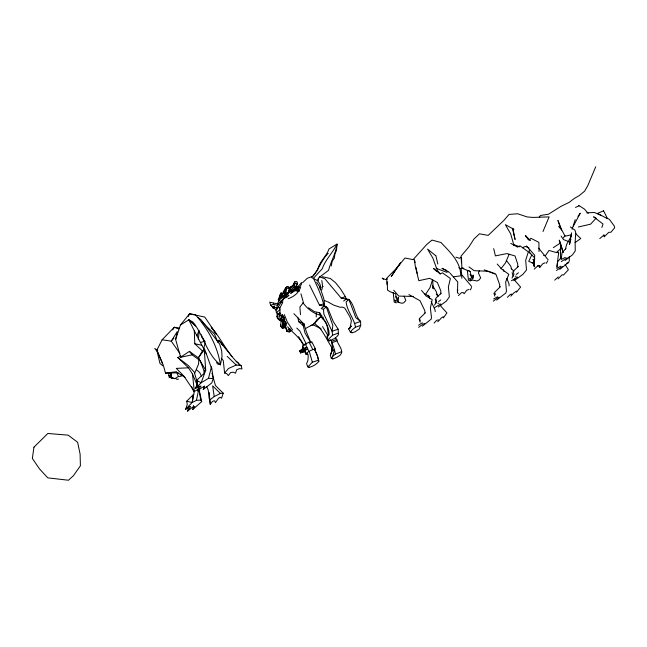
<?xml version="1.0" encoding="UTF-8"?>
<svg xmlns="http://www.w3.org/2000/svg" width="647" height="647" viewBox="0 0 647 647"><rect width="100%" height="100%" fill="white"/><g stroke="black" fill="none" stroke-linecap="round" stroke-linejoin="round"><path stroke-width="0.97" d="M471.412 277.24L470.102 271.489L461.837 268.182L461.505 257.28L459.435 258.258L455.892 257.158M314.628 348.571L315.445 350.189L315.501 349.057L311.805 341.77L309.104 342.231L305.238 344.05L302.497 346.145L303.306 348.911M328.474 340.16L329.315 340.888C332.695 339.529 336.448 337.944 338.413 334.717L338.138 329.186L333.294 321.64L327.714 307.923L326.274 306.864L319.456 305.06L309.549 285.003M499.646 286.993L499.678 284.648L495.99 274.425L484.215 269.864M533.856 264.138L534.43 257.684L529.222 252.193L529.262 249.645M289.015 291.255L289.08 287.575L287.85 286.694L285.723 287.672L283.224 291.862L282.618 294.587M307.964 354.241L306.16 354.572L306.185 353.456L302.497 346.145M316.229 316.965L316.318 312.978M424.82 313.083L424.893 310.843L420 300.709L408.88 294.571M560.553 257.522L560.431 242.965L559.226 240.134L563.149 252.508L560.431 242.965L553.314 247.68M517.649 267.227L517.762 264.17L515.028 255.969L506.949 253.584L495.4 255.872L493.693 248.658M274.158 307.147L273.325 306.743L274.045 306.063L274.554 306.314L274.158 307.147C274.401 309.072 272.015 306.686 273.883 307.778M440.688 293.997L440.842 290.988L437.412 282.545L429.721 278.323L418.811 280.677L415.196 265.731L414.46 259.754L415.034 262.65M284.89 327.811L282.229 328.061L280.555 326.225L281.016 321.858M209.264 392.575L208.997 397.258L210.307 404.464L212.256 401.617L213.47 400.946L214.723 400.849L215.443 402.677L218.451 398.293L220.263 397.298L221.525 398.261L223.223 393.19L215.467 385.539L211.998 373.327M203.959 373.788L204.12 371.087L200.19 360.743L192.183 354.855L189.385 351.378L180.61 357.249L175.636 339.465L177.262 331.596L171.245 341.139L162.114 339.772L156.833 350.237L159.971 363.412L162.648 365.765L163.279 365.118L156.833 350.237L162.599 363.711M277.434 308.255L275.711 309.808L276.641 309.8L281.033 302.497L281.138 300.863L282.836 299.618L282.61 302.65L279.876 308.069L279.981 312.865L283.952 320.216L286.726 323.508L285.659 323.969L280.507 320.5L276.956 316.585L277.11 314.693L278.097 316.553M575.126 242.609L575.66 233.729L580.788 238.517L575.126 242.609L575.264 250.89L572.441 254.861L564.985 260.579M270.664 305.125L273.438 304.405L273.519 303.103L269.702 302.125L270.664 305.125L275.945 309.864L276.471 313.14M328.458 334.944L327.107 325.659L325.578 321.818L322.966 319.02L323.096 317.151M198.944 358.357L198.54 364.148L194.48 373.699M534.705 258.226L534.026 266.038L534.754 266.847L534.196 265.877M321.211 329.048L314.288 323.29L312.93 324.689L319.99 328.247C324.673 334.475 327.803 341.252 331.854 347.754L331.49 351.742L330.374 355.292L331.329 358.592L332.873 358.389L332.801 358.956L336.836 357.379L340.136 355.219L341.681 352.769C342.117 347.811 337.354 344.107 336.772 339.424L335.445 337.839M396.49 299.205L395.608 293.819L390.27 291.805L387.513 290.074L387.254 281.72M457.736 289.775L457.461 292.751L458.44 293.479M198.354 339.279L199.187 331.401M472.868 277.676L473.143 275.007L472.658 279.051L472.868 277.676L469.229 278.817L471.234 280.078M556.946 266.443L558.636 252.775L558.684 253.527L557.14 251.149M282.027 296.447L282.254 294.684L281.154 292.792L278.178 299.618M282.254 294.684L280.313 296.714L278.428 301.276L284.874 290.624L285.796 292.282L285.149 295.153L286.362 295.267L285.772 293.908L286.459 288.764L285.723 287.672M283.588 325.845L283.823 324.196M398.851 302.408L397.848 299.901L398.212 297.361L397.517 301.348M284.187 326.314L284.72 325.651L284.939 326.953L284.187 326.314L284.268 327.366L283.443 326.686L285.165 327.584L283.79 324.624L284.203 326.023L283.054 325.085M185.657 409.3L192.175 402.491L193.502 394.484L186.643 401.253L187.298 404.157L185.657 409.3L189.514 406.591L190.695 406.607L187.606 411.104L188.657 406.203M319.383 276.779L324.891 278.752L341.244 298.178L348.879 299.432C355.001 305.287 354.354 315.469 360.614 321.462L360.711 325.392L359.255 329.024L355.09 331.854L352.025 332.793L351.79 332.275L350.383 332.17L348.668 328.911L350.084 328.005L351.37 320.734L349.833 316.593L344.738 308.093L342.4 307.099L340.023 307.252L333.448 305.012L327.641 301.704M571.592 232.871L569.465 244.566L570.905 239.139M198.346 386.243L201.694 401.633L192.782 409.446L193.518 405.515M331.24 266.022L332.146 261.275L334.345 258.088L334.936 253.915L336.497 250.316L336.998 244.089L328.975 248.99C326.46 256.624 319.222 261.574 317.717 269.767M186.643 401.253L192.175 402.491L194.302 391.459L192.491 374.095L188.512 367.803L177.796 357.532L180.877 356.214M275.945 309.864L278.081 303.572M192.175 402.491L196.453 400.347L198.831 388.855L199.721 390.966L192.491 374.095M318.316 278.299L317.79 280.814L319.82 283.879L321.066 287.721M321.818 289.953L322.602 286.289L321.81 280.539M192.846 397.274L193.502 394.484M565.446 249.119L566.594 244.574L571.649 235.451M203.36 374.063L196.68 380.363L197.4 383.897L195.248 388.572L201.168 382.773L208.488 378.349L211.472 366.8L213.3 378.544L211.715 382.967L203.263 389.534L204.306 385.944M331.329 358.592L332.76 356.246L334.45 349.712L331.547 341.349L330.431 339.74M205.253 342.821L203.765 348.329L204.743 349.105L204.808 352.073M280.337 295.606L281.154 292.792M283.928 295.914L284.745 293.261L285.796 292.282M181.087 374.548L181.209 376.287L178.418 376.514L174.819 378.657L171.026 377.363L171.528 372.656L171.026 377.363L169.643 377.055L169.166 375.381L170.347 376.158M203.263 389.534L204.767 386.372L201.856 387.61L197.384 390.837L198.831 386.275M283.952 320.216L280.507 320.5L280.45 319.464L281.251 319.003L281.922 316.909L278.906 314.256L277.296 314.207L277.223 311.83L279.981 309.856M432.471 279.957L430.061 287.519L425.75 294.086M572.118 229.232L575.223 219.673M175.636 339.465L180.473 324.972L189.539 313.803L195.475 314.749C207.954 329.08 217.529 345.862 220.401 364.819L217.416 363.929L216.656 362.377M601.856 227.453L603.02 224.016L593.582 216.802L596.097 218.193L590.582 224.177L578.394 226.984M196.923 335.825L199.041 330.342M330.374 355.292L332.655 349.412L332.801 350.537L334.45 349.712L335.453 354.103L332.76 356.246M295.622 287.931L297.523 283.402L296.868 281.518L294.789 281.825L292.242 286.686M542.995 231.489L549.117 216.891L532.958 217.424L527.184 216.947L517.649 213.761L509.035 214.424L503.884 220.401L488.194 235.387L479.484 233.802L473.976 239.002L468.905 246.871L461.02 256.155L461.497 262.755M479.516 270.406L478.416 273.01L480.689 277.911L478.974 280.054L477.09 280.992L472.318 280.094M274.377 307.746L273.665 308.417L272.961 307.673L273.414 306.613L274.554 306.314M273.665 308.417L273.924 306.872M509.14 254.287L505.436 262.941L500.964 268.691M296.1 286.702L297.523 283.402L294.967 283.677L294.126 285.489M595.725 166.772L587.864 185.487L584.581 191.221L579.186 195.637L574.124 198.556L569.32 202.285L560.941 206.377L548.535 214.197L540.48 215.483L539.299 216.988M304.009 325.748L304.648 324.301L302.464 322.788L298.623 321.624L297.96 317.839L293.867 313.698M300.677 287.106C298.882 292.865 293.714 296.852 288.141 298.679M290.818 293.237L294.911 289.104L297.127 288.813L298.655 289.953L295.275 290.608L290.818 293.237L292.096 290.366L291.158 289.435L289.751 290.091L286.362 295.267M188.326 316.432L189.539 313.803L204.808 317.087L216.381 334.248L211.254 327.236C222.042 339.489 227.97 355.34 241.153 365.668L241.978 368.952L239.471 368.628L236.673 369.728L235.548 373.198L233.26 372.187L230.534 372.599L228.342 375.567L226.676 373.594L224.598 373.036L223.28 360.581L221.444 358.26M293.099 285.456L294.789 281.825L294.967 283.677M470.393 289.888L471.55 287.462M434.582 305.149L436.547 301.203L435.674 298.372L441.214 293.14M511.995 278.081L513.977 274.182L513.031 271.425L518.473 266.273M291.417 290.794L293.269 287.292L295.153 286.71L294.676 284.987L292.687 285.602L289.007 290.956M202.131 322.036L214.472 334.054L217.748 342.02L218.686 340.29L223.636 345.417L221.953 344.447M531.81 254.781L528.753 261.388L533.912 263.394L533.969 259.665L532.772 259.431M573.379 226.038L580.23 213.267L577.941 216.389M217.748 342.02L218.686 340.29L231.958 356.489M350.084 328.005L351.111 326.112L348.668 328.911M291.862 292.711L295.153 286.71M285.133 291.174L286.459 288.764L289.08 287.575M282.149 294.87L283.062 293.245M285.335 289.185L286.702 286.75L288.077 286.362M172.781 329.833L174.269 327.228L179.13 327.98M286.532 323.411L285.659 323.969L284.623 321.041L280.45 319.464L281.922 316.909M211.706 368.839L206.336 353.812L204.266 349.792L202.406 350.9L198.362 357.831L205.714 370.205L201.168 382.773L196.68 380.363L197.764 381.803M513.807 280.685L515.303 278.129M546.262 263.386L547.815 260.83M310.584 325.651L312.816 324.883L314.563 323.435L316.981 319.489M281.138 300.863C279.213 301.178 277.506 308.279 277.563 303.686L279.237 299.739L284.308 296.472L285.044 295.283L285.966 296.286L282.302 300.257M563.4 237.918L564.936 235.492M288.934 291.021L291.368 287.381L290.43 286.67L288.95 288.837M317.2 270.527L312.808 276.212L307.236 278.323L302.545 282.779M280.863 324.745L280.96 326.339L281.631 326.509L282.229 328.061M192.782 409.446L194.779 406.534L192.143 407.464L187.606 411.104M350.383 332.17L352.033 329.97L355.51 327.139L360.711 325.392M319.489 287.721L319.933 287.131L316.642 282.141M321.842 315.372L314.563 323.435M197.384 390.837L201.023 386.097L199.009 386.299L195.248 388.572M298.162 288.643L301.284 284.72L301.567 282.513L296.957 287.802M285.149 295.153L287.244 294.514L288.991 295.574L283.111 299.229L284.373 297.652M328.215 253.292C321.058 260.385 318.559 270.373 311.66 277.563L317.79 280.814L319.011 277.482L328.514 270.389C330.86 261.485 335.93 253.414 336.998 244.089C332.752 252.759 325.401 259.649 322.246 268.748L313.471 278.226C317.523 287.292 322.157 296.561 324.066 306.266L321.179 308.546L323.476 309.298L326.274 306.864L332.849 325.514L332.097 331.304L332.639 335.146L327.803 340.015L327.099 336.804L329.064 334.774C329.59 326.25 323.557 319.836 319.667 312.744L314.426 311.668L308.562 307.729M327.099 336.804L327.487 337.281L327.333 335.575L328.676 333.909M349.922 327.592L351.111 326.112M561.556 257.11L557.633 261.865L556.808 268.416L560.731 266.192M297.879 289.403L299.577 287.357L296.787 286.831L292.581 290.584M307.535 353.61L308.247 356.101L307.923 360.347L306.573 363.889L307.891 366.881L312.355 362.207L318.478 360.217L317.362 355.818L314.798 349.768L317.548 355.987L318.842 361.269C316.601 364.479 313.019 366.299 309.339 367.342L308.239 366.356M191.981 396.603L193.768 394.476M534.252 269.136L537.528 266.16L539.291 265.99L539.808 267.316L542.857 263.693L545.138 262.787M437.801 321.794L441.699 317.62L443.195 316.795L443.381 317.912L446.907 312.913L440.955 306.33L440.364 304.478M516.46 292.274L520.6 287.09L514.947 280.636M565.963 248.335L561.992 252.961L561.175 259.479L565.341 257.401M224.598 373.036L228.496 368.507L236.22 365.013L241.153 365.668M286.686 295.444L290.43 291.126L292.096 290.366M529.27 240.134L530.896 238.298L538.902 242.358L539.024 251.481M173.873 338.163L171.245 341.139L179.906 353.432M413.069 259.665L426.753 244.469L431.978 240.086L440.971 242.496C449.9 252.007 460.696 261.679 460.81 275.832L453.458 276.795M312.816 324.883L314.288 323.29M458.399 295.622L461.36 292.751L463.26 292.533L464.125 293.746L466.697 290.285L469.018 289.371M510.823 296.156L513.718 293.026L516.557 291.069M434.097 323.071L436.628 320.362L438.367 319.836M283.111 299.229L285.966 296.286M162.114 339.772L174.269 327.228L178.54 328.959M560.504 248.723L556.679 252.645L549.004 250.454L545.558 255.428L543.601 255.581M558.062 278.873L562.106 274.781L563.497 275.048L568.381 269.791L565.049 264.3M288.594 331.45L290.649 330.641L289.355 331.919L288.594 331.45L290.357 330.091L290.649 330.641L289.355 331.919L286.969 331.523L285.076 325.546L282.569 322.627L282.213 327.657L283.143 328.223M507.369 297.353L510.143 294.571L511.745 294.094M599.785 238.597L603.886 235.055L604.306 236.729L608.754 232.338L610.905 232.249L614.65 227.793L614.302 226.078L609.377 219.325L606.789 218.088M295.889 289.435L297.879 287.486L299.577 287.357M287.244 294.514L285.634 296.075L287.001 297.143M425.402 312.808L419.523 318.502L420.251 320.872M500.479 286.629L494.64 292.258L495.416 294.563M281.332 301.033L282.836 299.618M554.681 280.151L558.264 276.94M273.147 308.166L274.296 307.867M168.552 373.327L169.199 377.233L170.784 375.867M471.712 279.852L470.329 281L468.428 280.183L467.352 270.389M438.577 301.599L440.72 299.901M422.321 326.185L431.169 319.173L431.468 317.475L430.376 307.94L432.204 299.634L425.354 295.501M559.809 269.362L568.737 262.278L569.328 260.571L569.223 256.56M289.694 328.417L287.875 329.849L290.519 329.161M438.375 306.953L446.268 301.187L449.382 296.876L448.371 286.977L450.409 278.501L442.419 272.791L440.227 273.94L433.522 268.465L436.442 271.247M198.071 389.292L193.882 391.783L191.528 386.518M516.209 274.482L518.425 272.767M210.307 404.464L210.016 399.797L214.222 396.562L220.376 393.416L223.223 393.19M496.653 300.087L505.808 293.018L506.447 291.223L505.647 281.987L508.825 274.336L501.708 269.063L497.211 264.025M343.638 301.009L346.242 299.003L347.633 299.852M514.818 280.191L522.865 274.401L526.496 269.945L525.679 260.191L528.364 251.885L519.978 245.811L517.576 247.13L510.75 243.393M306.185 353.456L308.942 351.37L312.808 349.542L315.501 349.057M418.682 327.317L423.009 324.09L424.909 323.427M317.758 318.931L320.839 316.666L322.966 319.02M493.289 301.13L497.721 297.887L499.492 297.264M305.263 351.37L300.629 352.995L299.715 350.828L302.384 348.895L307.034 347.277M300.629 352.995L300.354 352.114L303.031 350.189L307.681 348.555M556.485 270.503L562.243 266.467M434.558 307.657L440.801 303.904M511.405 280.766L517.584 277.053M418.585 325.263L422.062 322.918L422.685 323.055M289.395 331.191L290.827 330.229M493.677 298.922L497.68 296.763M302.408 349.34L301.276 350.084L301.712 350.448M561.281 261.59L567.209 257.749M313.285 324.236L305.497 328.539M180.473 324.972L188.827 319.828L192.846 321.971C203.797 335.195 206.433 353.982 220.401 364.819L222.034 356.626L221.678 350.795L219.673 344.139L200.999 319.699L197.982 317.556M282.82 322.133L284.623 321.041L281.251 319.003M447.934 271.546L446.713 272.274L436.07 268.262M204.12 371.087L205.714 370.205L204.266 349.792L198.362 357.831L189.385 351.378M285.772 293.908L288.999 292.177M277.296 314.207L279.981 312.865L278.906 314.256L280.45 319.464M281.194 297.199L285.044 295.283M522.38 247.761L525.332 246.426L528.914 247.858M575.49 207.412L578.944 205.948M335.453 354.103L341.81 351.604M336.925 340.84L331.774 342.797L332.801 350.537M341.244 298.178L345.377 296.609L346.242 299.003M331.547 341.349L336.772 339.424M387.513 278.922L385.604 279.609L382.167 278.137L383.501 279.35M332.639 335.146L338.114 333.189M285.19 327.301L283.176 327.406L283.265 323.354M304.996 351.192L302.529 352.057L302.092 351.701L307.082 349.429M338.138 329.186L332.097 331.304L323.888 314.224L323.476 309.298M302.974 348.968L305.449 348.102M354.726 323.46L360.614 321.462L355.826 317.661L348.879 299.432L346.105 301.866C346.962 310.989 353.949 318.195 355.51 327.139M290.43 286.67L292.282 286.095M289.84 287.389L291.886 286.767M200.546 342.473L204.881 341.228M397.848 299.901L395.786 300.475L394.403 300.168L396.207 301.874M319.456 305.06L324.001 303.807M566.651 263.224L568.373 262.755M171.576 375.592L169.959 376.012L169.166 375.381L170.557 377.646L172.862 378.544L171.544 377.945L169.926 372.826M178.499 379.053L177.124 379.393L176.073 378.835M571.236 234.821L565.122 236.212L560.375 227.461L557.924 220.425L561.733 230.017L558.604 226.507M192.183 354.855L180.61 357.249L180.57 355.365M299.48 291.013L297.612 291.312L295.275 290.608L294.911 289.104M163.521 366.008L165.503 373.117L175.992 371.774L185.091 377.444M196.453 400.347L200.748 400.072L201.694 401.633M188.512 367.803L176.308 368.386L183.732 375.907L194.302 391.459M586.748 212.831L594.407 212.483L601.605 215.629M537.625 265.747L539.768 265.674M165.503 373.117L178.151 372.834M437.76 303.241L438.941 303.241M463.697 268.206L461.837 268.182L463.794 268.554M413.57 296.455L398.73 296.091L393.716 290.204M208.488 378.349L213.3 378.544M277.927 303.783L273.519 303.103M307.891 366.881L309.339 367.342M515.141 276.188L516.144 276.253M327.803 340.015L329.307 340.128L329.315 340.888M281.033 302.497L282.61 302.65M273.438 304.405L277.296 305.247M283.936 324.268L284.203 326.023L282.844 324.074L284.47 324.325L283.208 322.95M271.942 306.662L276.358 307.859M282.844 324.074L284.47 324.325M470.013 274.66L470.862 274.805L471.857 277.134M171.544 377.945L174.261 378.479M413.457 259.706L404.998 258.016L395.64 269.184L386.663 278.283L387.003 284.526M169.199 377.233L172.32 377.856M195.515 325.797L188.827 319.828L194.318 330.819L194.771 343.759L201.84 345.247L206.336 353.812M322.166 276.673L330.399 278.517L335.567 282.731L340.468 288.845L345.377 296.609M397.25 302.06L401.989 303.273L403.801 302.772L405.782 300.548L404.157 296.148M286.67 330.868L288.255 331.28M531.947 262.828L534.333 263.45M321.535 315.315C313.827 314.183 307.438 308.845 302.925 302.707L303.419 302.537L299.876 307.131L300.499 314.717M395.6 296.844L396.385 297.062M324.398 300.637L326.832 301.437M495.06 273.649L488.218 271.263L474.114 270.681L468.986 266.887M396.296 302.869L394.225 302.125L393.214 292.557M513.427 244.534L519.695 246.79M568.972 241.727L563.505 239.576L561.086 236.082M324.066 306.266L325.643 306.913M283.54 326.897L285.165 327.584L283.443 326.686M446.891 270.462L441.925 268.311L449.495 272.516M277.992 307.228L279.876 308.069M272.961 307.673L273.479 307.923M322.602 286.289L323.152 286.572M236.179 361.624L237.926 362.514L239.341 364.916M424.756 293.948L429.681 296.48M513.928 229.337L505.339 224.663L510.669 233.85L513.993 245.585M458.796 267.656L461.198 268.974L461.829 278.218M350.9 332.17L352.025 332.793M157.698 350.197L154.779 348.531L156.59 350.69M296.787 286.831L297.879 287.486M578.677 205.39L584.362 209.021L588.228 213.397M321.341 315.857L319.853 314.871L319.667 312.744M468.703 270.559L470.102 271.489M570.314 226.911L574.948 230.13L575.992 233.696M177.796 357.532L188.228 365.49L194.237 372.074L197.529 383.412M283.37 323.282L284.348 324.034M435.601 255.605L427.578 249.111L432.827 258.024L437.34 270.389L440.089 273.956M196.381 369.663L199.664 372.486L201.435 376.077M298.623 321.624L303.249 325.627L305.069 333.156L311.021 342.95L306.452 332.024L303.855 323.88L302.464 322.788L303.249 325.627M285.068 323.427L286.055 324.276L286.314 325.546M188.827 319.828L195.523 325.951M436.191 294.159L438.237 296.059M194.771 343.759L202.406 350.9M227.218 356.416L236.22 365.013M296.779 328.078L299.893 331.135L306.419 344.309M220.376 393.416L212.628 385.814L214.222 396.562M530.467 240.619L525.566 235.759L528.745 239.94L525.752 235.961M201.314 334.798L202.268 337.491L203.659 338.882M511.17 268.448L513.896 271.23M280.652 320.669L281.591 321.632M297.96 317.839L302.561 322.643M284.211 326.177L284.939 326.953L284.882 325.182L284.939 326.953L284.211 326.128L284.268 327.366L284.114 326.606M529.222 252.193L530.677 253.761M287.583 326.8C293.212 333.173 300.345 337.831 303.775 345.999M526.521 245.941L534.713 255.225L534.026 266.038L533.395 262.981M450.134 273.244L457.736 281.946L457.461 292.751L457.364 289.435M471.647 286.484L461.182 274.077M331.919 357.912L332.801 358.956M421.529 290.414L424.933 294.474M548.114 259.787L538.611 248.149M506.674 260.822L510.726 266.111L511.567 269.015M284.308 296.472L285.084 297.491M284.526 317.887L282.221 314.677L284.931 320.03M279.698 320.451L277.45 318.429L276.956 316.585M202.268 337.491L205.018 341.527M292.63 330.091L287.325 322.077L284.308 314.579M289.751 290.091L290.43 291.126M298.558 336.626L304.033 345.393M432.358 285.254L436.224 291.562L437.704 296.172M322.538 326.557L327.697 335.089M283.871 291.732L284.745 293.261M194.318 330.819L201.84 345.247M309.104 342.231L312.808 349.542M305.238 344.05L308.942 351.37M304.527 351.337L306.16 354.572M302.384 348.895L303.031 350.189M299.715 350.828L300.354 352.114M206.741 386.849L208.067 389.543L210.016 399.797M428.257 295.234L429.923 298.833M431.177 301.526L434.921 309.622L435.229 311.628M503.188 269.67L503.916 271.441M506.836 278.517L509.019 283.823L509.084 285.845M286.969 331.523L285.537 325.967M176.688 372.065L178.418 376.514M432.584 287.042L433.191 288.724L432.665 279.739M292.687 285.602L293.269 287.292M318.478 360.217L318.842 361.269M309.323 351.556L312.355 362.207M512.109 272.662L513.208 276.148M493.896 293.115L494.834 296.108M419.191 319.222L420.129 322.271M435.229 299.44L436.296 303.006M512.845 228.27L515.052 239.487L512.675 229.119M300.952 293.819L303.144 301.575M327.333 335.575L327.786 337.41M435.819 255.419L437.817 264.041M603.918 234.926L604.306 236.729M415.997 267.47L417.145 273.26M198.831 388.855L200.748 400.072M539.517 265.424L539.808 267.316M280.03 294.539L280.313 296.714M324.745 306.177L323.775 298.615L319.933 287.131L320.225 289.605M290.357 330.091L290.438 330.827M331.854 347.754L332.057 351.272M33.951 447.182L32.35 458.472L39.516 468.929L47.829 477.874L68.469 480.228L73.402 475.723L80.39 465.8L80.107 454.137L77.632 442.289L68.178 435.148L47.854 433.466L33.951 447.182M396.854 267.907L391.249 276.56L400.566 262.917L396.854 267.907M283.637 326.549L285.044 326.323L283.637 326.549M603.57 210.817L597.513 213.405L607.509 218.71L603.57 210.817"/></g></svg>
